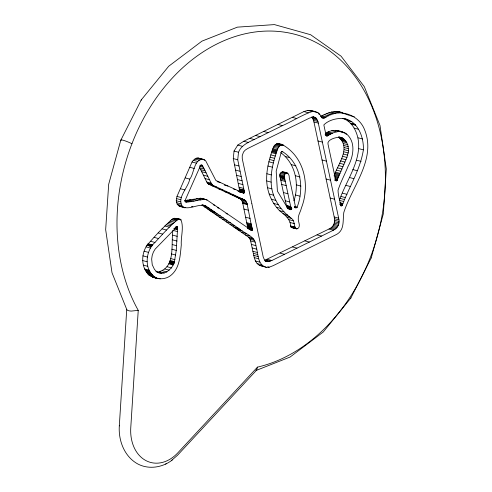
<?xml version="1.0" encoding="UTF-8"?>
<svg xmlns="http://www.w3.org/2000/svg" width="492" height="492" viewBox="0 0 492 492"><rect width="100%" height="100%" fill="white"/><g stroke="black" fill="none" stroke-linecap="round" stroke-linejoin="round"><path stroke-width="0.74" d="M287.137 207.876C284.597 198.485 282.334 187.563 280.286 177.673C276.898 169.918 289.929 170.546 289.228 177.372L295.175 205.348L295.2 207.606L295.692 207.993L297.125 207.169C304.474 188.005 301.067 163.578 282.795 151.831L281.898 151.321L281.381 151.751L276.19 171.142L277.396 191.093L286.885 206.868L290.268 209.764L291.455 209.211L291.756 208.43L290.692 206.56L284.745 178.854C283.909 176.628 284.222 172.901 287.297 173.049M266.695 180.951C266.215 169.795 269.339 159.033 272.851 148.584C274.302 143.461 278.613 142.274 283.207 145.14C304.708 157.735 310.101 185.718 301.473 207.796C300.63 211.781 297.715 215.533 298.281 219.721C298.552 222.366 300.206 225.201 298.736 227.734C297.051 230.108 294.044 227.851 291.934 227.618C291.147 227.458 290.698 226.664 290.643 225.908C290.452 218.854 284.444 214.678 279.53 210.681C271.682 202.845 267.217 191.978 266.695 180.951L271.154 182.138C271.424 196.917 279.973 209.998 291.621 218.479C295.194 220.89 293.226 226.621 296.393 228.798M271.154 182.138C270.729 171.302 273.577 160.773 277.039 150.613C277.734 148.055 279.708 144.242 282.894 144.968M257.482 367.118L177.852 452.806A38.081 29.059 -75.1 0 1 145.835 460.549A38.081 29.059 -75.1 0 1 130.767 427.689L138.24 310.36A171.825 131.13 -75.1 0 1 199.432 54.378A171.825 131.13 -75.1 0 1 382.118 141.345A171.825 131.13 -75.1 0 1 257.482 367.118L256.67 370.058L177.501 455.248L171.56 460.432M177.391 231.541L177.538 227.163L177.034 226.64L155.152 249.1L153.338 252.199L152.176 255.539L151.665 259.13L152.243 264.739L154.494 269.438L156.634 271.602L159.156 272.912L161.677 273.3L164.267 272.943L166.831 271.892L171.468 267.882L174.242 262.833L176.265 250.397L177.391 231.541L172.938 230.354C170.669 244.093 176.364 268.552 157.219 272.113L161.677 273.3M247.925 228.608L242.624 202.544L241.572 199.992L239.561 198.516L208.417 184.063L206.732 181.985L199.801 167.883L204.254 169.063L211.191 183.172L212.87 185.25L244.02 199.703L246.031 201.179L247.082 203.731L252.298 230.041L251.547 230.373L206.751 199.807L200.687 198.227L184.469 200.613M269.075 261.535L264.616 260.348L328.988 229.014C333.717 227.163 335.612 221.634 334.203 216.978L313.939 121.961L312.998 118.953L311.664 116.967L316.116 118.154L317.967 121.512L338.662 218.165C340.07 222.821 338.176 228.343 333.447 230.195L271.873 260.508L267.9 261.664L265.366 261.147M172.255 460.002C162.526 467.646 148.566 469.835 137.489 463.808C124.291 456.404 118.32 440.432 119.31 425.881L119.328 425.543M157.465 278.472C143.805 272.482 144.531 251.597 154.949 242.445C161.782 235.158 168.338 227.562 175.939 221.043C177.2 219.58 179.863 218.688 181.234 220.477C183.867 228.14 180.767 237.009 181.284 244.985C180.152 255.742 179.838 268.792 170.238 275.858C163.781 280.631 153.732 279.222 148.018 274.026C140.884 266.178 141.284 253.589 147.157 245.102C154.353 236.732 161.948 228.552 170.109 221.074C171.622 219.586 173.793 217.532 176.013 218.546C179.715 218.589 185.343 220.945 176.111 218.313M119.31 425.881L126.733 309.413L112.004 272.734L105.663 229.659L108.677 184.303L120.755 140.312M181.757 206.726L179.408 206.314L177.231 204.297L176.247 200.724L176.979 196.419L192.046 162.003L193.276 160.281L196.357 158.203L197.87 157.963L203.762 159.426L205.779 160.964L215.859 180.441L242.205 192.569L244.093 192.938L244.395 192.274L244.032 190.066L237.734 159.777L238.503 152.249C241.123 145.386 247.98 142.471 254.155 139.531C263.583 134.9 273.011 130.275 282.439 125.638C292.463 121.266 301.737 115.017 312.137 111.579C314.929 111.223 317.814 112.053 319.714 114.193C321.959 118.215 322.174 119.937 326.368 116.918C339.788 107.896 359 114.931 364.603 129.79C376.429 158.941 352.377 186.062 343.84 212.347C342.493 220.398 345.175 230.662 335.495 234.973L273.177 265.655L269.204 267.205L266.387 267.334L259.364 265.323L257.144 263.571L255.428 260.981L254.259 257.617L250.637 240.932L250.133 239.303L248.583 237.169L201.984 205.164L206.437 206.351L237.968 227.937C244.069 233.54 255.502 235.834 255.889 245.625C258.374 252.894 257.008 264.948 266.387 267.334M206.437 206.351C199.082 202.538 189.93 210.607 182.686 206.72C176.197 197.901 188.35 187.71 189.74 179.119C194.18 173.904 193.83 158.117 203.762 159.426M293.964 200.841C299.474 183.99 295.563 163.319 280.631 152.582M239.801 191.566L233.276 158.59L234.044 151.062L237.765 145.103L243.78 141.253L303.933 111.561L307.678 110.392L310.938 110.423L315.397 111.61M338.834 176.093L334.376 174.906C338.527 163.455 351.14 147.397 338.527 137.163L342.986 138.35L345.704 140.927L347.77 144.716L348.637 150.847L346.922 157.434L337.229 179.758L336.792 180.502L335.273 180.164L336.774 180.533M343.803 201.535L339.351 200.349C347.137 177.729 367.795 152.674 354.135 128.123C351.559 123.652 347.752 120.011 342.783 118.351C357.641 120.196 363.908 136.702 363.385 149.851C360.372 169.1 349.763 185.97 342.752 203.934C342.235 204.481 341.983 206.628 340.919 206.007C339.929 200.81 338.084 195.588 338.035 190.256C340.642 181.997 344.904 174.285 348.115 166.228C353.453 156.456 355.993 142.379 346.743 134.131C340.728 130.048 332.303 128.959 325.981 133.025L330.439 134.211C334.154 132.108 338.558 130.823 342.795 131.997M371.245 257.888L383.323 213.897L386.312 168.965L379.996 125.46L364.314 86.666L341.067 56.186L310.612 34.723L274.425 24.6L237.384 27.146L201.923 41.15L168.701 66.248L141.302 99.851L120.829 140.165M180.447 219.789L176.081 218.387M141.099 100.257L141.302 99.851M256.67 370.058L255.957 370.519L290.077 357.051L323.299 331.952L350.901 297.943M350.698 298.343L371.171 258.029M176.044 218.473L180.509 219.647M336.829 180.447L335.341 180.054M342.986 138.35C340.15 135.435 326.491 139.138 328.01 144.07L335.784 180.533L336.221 180.915L336.743 180.582M165.57 464.122L166.382 463.618M347.241 119.538C339.689 116.936 329.08 119.507 323.841 124.913L325.981 134.851C326.042 138.012 329.203 134.347 330.439 134.211M342.623 112.742C335.187 109.587 327.395 113.019 320.679 116.296L325.138 117.483M293.097 227.495L291.934 227.618M138.24 310.36L131.346 311.079A8.758 2.786 -8.5 0 1 127.047 309.935L126.733 309.413M204.254 169.063L202.077 165.091L201.511 164.826L200.687 165.214L185.422 199.666L185.435 201.775C192.12 202.581 199.162 199.094 205.994 199.537M152.889 277.291L153.732 277.316M316.116 118.154L313.336 117.028L309.529 118.086L247.777 148.486L245.25 150.091L243.491 152.053L242.218 155.736L242.267 158.756L251.799 203.467M336.331 111.493L340.79 112.674M349.88 115.589L354.338 116.776M334.025 111.604L338.478 112.791M331.405 112.028L335.864 113.215M328.847 112.773L333.305 113.96M326.503 113.695L330.956 114.882M314.29 111.715L318.004 112.705M347.389 120.565L351.848 121.752M324.197 114.691L328.65 115.878M307.678 110.392L312.137 111.579M318.232 113.8L319.714 114.193M350.587 123.209L355.039 124.396M321.916 115.731L326.368 116.918M350.753 123.486L355.212 124.673M350.95 123.769L355.402 124.956M303.933 111.561L308.386 112.748M351.165 124.052L355.618 125.239M321.885 117.354L324.111 117.951M312.887 116.764L314.376 117.164M313.066 116.942L315.298 117.539M354.135 128.123L358.594 129.31M312.377 117.834L316.836 119.021M312.998 118.953L317.451 120.134M313.515 120.325L317.967 121.512M313.939 121.961L318.392 123.148M292.322 117.348L296.774 118.535M335.126 130.312L339.585 131.493M340.938 131.985L345.39 133.172M345.261 133.738L346.743 134.131M331.719 130.675L336.171 131.856M358.078 137.803L362.536 138.984M328.189 131.905L332.641 133.086M326.983 132.502L331.436 133.683M339.093 136.948L341.319 137.545M338.539 136.948L342.254 137.938M325.735 133.762L329.443 134.753M339.111 137.569L343.57 138.756M339.677 138.031L344.136 139.218M325.538 134.482L328.508 135.269M340.224 138.547L344.677 139.734M325.095 134.722L328.066 135.515M340.747 139.119L345.199 140.306M326.153 135.355L327.635 135.755M325.722 135.589L327.211 135.983M341.245 139.746L345.704 140.927M341.725 140.423L346.183 141.61M277.98 124.451L282.439 125.638M342.45 141.628L346.903 142.815M343.311 143.535L347.77 144.716M358.926 148.67L363.385 149.851M343.89 145.515L348.348 146.702M344.179 147.563L348.637 148.744M317.986 140.94L322.444 142.12M344.185 149.666L348.637 150.847M343.902 151.813L348.354 153M263.743 131.45L268.202 132.637M343.324 154.002L347.782 155.189M342.463 156.247L346.922 157.434M356.645 160.208L361.097 161.388M255.594 135.448L260.053 136.635M341.485 158.572L345.944 159.759M277.414 143.633L283.306 145.22M283.669 145.484L277.949 143.646M276.848 143.75L281.307 144.937M340.495 160.896L344.953 162.083M276.27 143.99L280.723 145.171M275.508 144.476L279.966 145.663M249.696 138.344L254.155 139.531M274.696 145.238L279.155 146.425M339.498 163.215L343.957 164.402M273.976 146.198L278.429 147.379M322.045 159.968L326.503 161.155M273.355 147.317L277.808 148.504M338.496 165.527L342.949 166.708M352.807 169.562L357.266 170.749M272.851 148.584L277.303 149.771M243.78 141.253L248.239 142.44M281.313 151.438L282.795 151.831M272.586 149.427L277.039 150.613M272.34 150.195L276.799 151.376M337.487 167.827L341.946 169.008M272.101 150.958L276.553 152.139M271.855 151.714L276.313 152.901M271.566 152.606L276.024 153.793M285.219 156.45L289.677 157.637M336.485 170.109L340.944 171.296M237.765 145.103L242.224 146.284M270.84 154.875L275.299 156.056M335.575 172.182L340.034 173.368M335.181 173.079L339.634 174.266M349.357 177.464L353.816 178.645M334.781 173.99L339.234 175.177M270.133 157.163L274.585 158.35M333.976 175.822L338.428 177.009M291.448 164.654L295.907 165.841M269.456 159.463L273.915 160.65M335.058 177.138L338.029 177.926M234.044 151.062L238.503 152.249M334.658 178.055L337.629 178.842M334.997 179.168L337.229 179.758M334.954 179.273L337.18 179.863M268.841 161.776L273.3 162.963M335.642 179.568L337.131 179.961M335.593 179.66L337.075 180.054M335.538 179.746L337.026 180.146M335.489 179.832L336.971 180.232M335.433 179.918L336.922 180.312M335.144 180.336L336.694 180.656M335.07 180.404L336.553 180.798M334.99 180.459L336.479 180.853M326.11 179.014L330.569 180.201M345.913 185.343L350.372 186.53M267.919 166.013L272.377 167.2M233.276 158.59L237.734 159.777M282.291 171.831L287.734 173.252M284.327 172.544L288.035 173.535M281.67 172.016L286.129 173.196M295.557 175.773L300.015 176.96M280.827 172.544L285.28 173.731M280.157 173.436L284.616 174.623M279.862 174.592L284.321 175.779M279.88 175.521L284.333 176.702M279.966 176.136L284.425 177.323M342.5 193.153L346.952 194.334M280.096 176.769L284.548 177.956M234.444 164.814L238.903 166.001M280.169 177.126L284.628 178.313M280.2 177.249L284.653 178.436M266.849 173.738L271.307 174.918M280.225 177.372L284.683 178.559M280.286 177.673L284.745 178.854M280.563 178.971L285.022 180.158M197.87 157.963L202.329 159.15M202.667 159.482L204.893 160.078M280.84 180.275L285.298 181.462M341.061 196.443L345.513 197.624M196.357 158.203L200.816 159.383M296.436 184.887L300.895 186.074M194.777 158.971L199.235 160.158M235.57 170.091L240.028 171.278M340.206 198.399L344.658 199.58M193.276 160.281L197.735 161.468M281.719 184.42L286.178 185.607M330.163 198.03L334.622 199.217M192.046 162.003L196.505 163.19M200.927 165.078L202.409 165.478M199.807 165.294L202.784 166.081M339.978 202.698L342.949 203.491M236.689 175.33L241.148 176.517M339.781 203.147L342.752 203.934M340.366 203.663L342.592 204.254M199.666 166.29L203.38 167.274M340.193 203.995L342.426 204.586M340.015 204.346L342.241 204.936M339.904 204.549L342.131 205.146M340.532 204.967L342.02 205.361M340.409 205.201L341.897 205.601M200.668 169.666L205.127 170.853M237.599 179.598L242.058 180.785M295.446 194.973L299.905 196.16M267.457 187.704L271.91 188.885M189.801 167.274L194.254 168.461M283.46 192.569L287.912 193.756M201.658 171.696L206.117 172.877M238.417 183.418L242.87 184.605M203.325 175.115L207.784 176.302M269.136 194.014L273.589 195.201M239.229 187.231L243.681 188.418M217.113 181.665L220.09 182.452M205.023 178.559L209.481 179.746M285.219 200.754L289.671 201.941M239.573 188.879L244.032 190.066M224.254 185.084L227.962 186.074M239.665 189.365L244.118 190.552M239.752 189.875L244.204 191.062M239.813 190.244L244.266 191.431M239.856 190.527L244.315 191.708M233.577 189.057L235.803 189.654M206.732 181.985L211.191 183.172M239.905 190.816L244.364 192.003M271.332 199.211L275.791 200.398M239.942 191.087L244.395 192.274M239.899 191.339L244.358 192.52M207.273 182.913L211.732 184.094M237.802 190.988L244.253 192.753M238.712 191.4L240.939 191.991M239.641 191.751L244.093 192.938M334.203 216.978L338.662 218.165M239.549 191.892L243.909 193.042M294.892 206.572L297.125 207.169M207.821 183.565L212.273 184.746M239.592 191.948L243.706 193.061M294.794 206.788L297.02 207.384M208.417 184.063L212.87 185.25M294.64 206.96L296.873 207.55M185.281 177.932L189.74 179.119M208.633 184.192L213.202 185.435M295.206 207.261L296.688 207.655M295.108 207.292L296.596 207.692M294.936 207.353L296.418 207.753M294.714 207.433L296.325 207.784M286.233 205.373L290.692 206.56M211.886 185.724L216.339 186.911M286.405 205.748L290.864 206.929M334.498 218.694L338.951 219.875M286.639 206.117L291.098 207.304M286.854 206.419L291.307 207.606M286.996 206.628L291.448 207.815M287.131 206.843L291.59 208.024M287.248 207.046L291.707 208.233M218.343 188.731L222.796 189.918M273.718 203.46L278.171 204.647M287.303 207.243L291.756 208.43M287.297 207.464L291.756 208.651M287.242 207.685L291.701 208.866M334.609 220.275L339.068 221.462M287.882 208.073L291.596 209.063M287.74 208.221L291.455 209.211M288.355 208.497L291.325 209.291M224.782 191.714L229.235 192.895M288.189 208.577L291.159 209.371M287.912 208.713L290.957 209.469M289.235 209.186L290.717 209.586M334.548 221.732L339 222.919M230.201 194.211L234.659 195.398M232.888 195.453L237.347 196.64M276.449 207.286L280.907 208.473M235.576 196.695L240.028 197.876M334.302 223.073L338.76 224.26M238.183 197.895L242.636 199.082M238.374 197.987L243.214 199.34M239.137 198.319L243.595 199.506M239.561 198.516L244.02 199.703M239.979 198.725L244.438 199.912M240.68 199.155L245.139 200.342M333.883 224.303L338.336 225.49M241.572 199.992L246.031 201.179M279.53 210.681L283.989 211.868M333.281 225.434L337.733 226.621M242.31 201.302L246.763 202.489M242.624 202.544L247.082 203.731M332.494 226.468L336.946 227.648M242.648 202.741L247.107 203.928M242.679 202.938L247.132 204.125M282.949 213.639L287.402 214.826M242.765 203.393L247.224 204.58M331.516 227.402L335.974 228.589M285.28 215.435L289.733 216.615M330.353 228.251L334.806 229.438M180.478 188.756L184.93 189.937M287.168 217.292L291.621 218.479M328.988 229.014L333.447 230.195M288.779 219.592L293.238 220.779M243.934 209.051L248.392 210.232M200.687 198.227L206.751 199.807M201.535 198.35L206.991 199.949M199.795 198.264L204.254 199.451M289.985 222.476L294.444 223.657M196.431 198.75L200.89 199.93M192.981 199.272L197.433 200.459M213.22 204.813L214.703 205.207M290.643 225.908L295.102 227.095M290.723 226.345L295.175 227.532M176.979 196.419L181.431 197.606M189.555 199.813L194.014 201M290.858 226.732L295.317 227.913M291.049 227.052L295.507 228.239M291.295 227.31L297.156 228.798M217.439 207.729L218.922 208.122M291.596 227.501L296.762 228.835M187.397 200.152L191.849 201.339M317.039 234.893L321.497 236.08M185.644 200.428L190.097 201.615M202.569 204.924L204.992 205.539M201.917 204.844L205.742 205.902M176.382 198.577L180.841 199.764M184.623 200.902L188.338 201.892M245.643 217.218L250.096 218.405M185.57 201.683L187.052 202.083M184.912 201.726L186.394 202.12M204.635 206.929L209.094 208.116M225.988 213.602L227.476 213.995M207.261 208.725L211.72 209.912M176.247 200.724L180.705 201.911M209.457 210.238L213.915 211.425M210.318 210.828L214.77 212.015M211.173 211.419L215.631 212.605M191.419 206.339L192.901 206.732M176.56 202.704L181.019 203.885M212.538 212.359L216.997 213.546M246.793 222.685L251.246 223.872M177.231 204.297L181.689 205.484M215.816 214.604L220.268 215.791M247.002 223.651L251.455 224.838M178.233 205.533L182.686 206.72M182.501 206.923L185.472 207.71M179.408 206.314L184.986 207.852M219.088 216.855L223.546 218.036M247.187 224.512L251.646 225.699M247.371 225.385L251.83 226.566M304.88 240.883L309.339 242.07M222.47 219.174L226.923 220.361M247.494 225.957L251.947 227.138M247.581 226.406L252.033 227.587M247.667 226.892L252.125 228.079M247.747 227.322L252.205 228.509M226.295 221.8L230.748 222.987M247.808 227.642L252.261 228.829M247.87 227.999L252.328 229.18M247.931 228.35L252.39 229.536M248.663 228.805L252.378 229.795M248.872 229.186L252.298 230.041M249.924 229.653L252.15 230.25M230.121 224.426L234.573 225.613M250.483 229.985L251.972 230.379M233.509 226.75L237.968 227.937M234.862 227.679L239.315 228.86M236.209 228.595L240.668 229.782M237.907 229.758L242.365 230.939M241.59 232.267L246.043 233.454M292.537 246.959L296.996 248.146M245.293 234.832L249.745 236.019M248.583 237.169L253.036 238.356M174.801 218.27L180.466 219.733M249.438 238.091L253.897 239.272M174.045 218.325L178.504 219.512M173.27 218.583L177.729 219.764M250.133 239.303L254.585 240.49M172.501 219.02L176.96 220.207M171.48 219.862L175.939 221.043M250.637 240.932L255.096 242.119M170.109 221.074L174.562 222.261M168.75 222.304L173.209 223.485M251.43 244.444L255.889 245.625M280.04 253.109L284.499 254.296M167.434 223.522L171.892 224.709M176.038 226.658L177.52 227.058M176.056 226.769L177.538 227.163M176.056 226.886L177.544 227.279M176.044 227.279L177.532 227.679M166.167 224.721L170.619 225.902M175.287 227.482L177.514 228.073M252.193 247.962L256.652 249.149M175.275 227.882L177.501 228.472M174.519 228.079L177.489 228.872M174.5 228.479L177.477 229.266M164.851 225.976L169.303 227.156M173.744 228.675L177.458 229.666M252.9 251.295L257.353 252.482M162.053 228.848L166.511 230.028M253.331 253.343L257.79 254.53M253.774 255.41L258.232 256.596M267.414 259.321L271.873 260.508M172.753 235.145L177.212 236.332M265.938 259.96L270.391 261.147M254.259 257.617L258.712 258.804M264.924 260.877L267.9 261.664M158.209 232.937L162.667 234.124M255.428 260.981L259.881 262.162M172.532 239.875L176.991 241.062M257.144 263.571L261.603 264.757M267.722 266.812L269.204 267.205M154.094 237.365L158.553 238.552M259.364 265.323L263.823 266.51M172.231 244.555L176.683 245.742M150.49 241.264L154.949 242.445M171.813 249.21L176.265 250.397M148.172 243.743L152.631 244.924M147.895 244.038L152.348 245.225M147.748 244.216L152.2 245.403M147.612 244.401L152.071 245.588M147.495 244.592L151.948 245.779M147.385 244.788L151.844 245.969M147.305 244.918L151.757 246.105M147.231 245.01L151.684 246.197M147.157 245.102L151.61 246.289M147.083 245.2L151.542 246.387M147.01 245.305L151.468 246.486M146.038 246.855L150.49 248.042M171.247 253.854L175.699 255.04M144.07 251.209L148.529 252.396M170.49 258.497L174.949 259.684M170.109 260.452L174.568 261.639M169.955 261.055L174.414 262.242M169.783 261.646L174.242 262.833M169.586 262.224L174.045 263.411M169.371 262.783L173.824 263.97M142.932 255.852L147.391 257.039M169.131 263.318L173.59 264.505M168.879 263.829L173.338 265.01M167.009 266.695L171.468 267.882M142.655 260.563L147.114 261.75M164.808 269.001L169.266 270.188M143.258 265.114L147.711 266.295M162.372 270.705L166.831 271.892M159.814 271.756L164.267 272.943M155.847 271.676L157.329 272.076M144.599 268.952L149.058 270.139M157.674 272.513L159.156 272.912M145.048 269.807L149.506 270.987M145.552 270.625L150.005 271.812M146.087 271.418L150.54 272.605M146.641 272.187L151.099 273.374M147.206 272.943L151.665 274.13M147.508 273.343L151.966 274.53M147.766 273.687L152.219 274.868M148.018 274.026L152.477 275.212M148.27 274.376L152.729 275.563M148.523 274.727L152.975 275.914M148.768 274.954L153.221 276.141M149.543 275.397L153.996 276.584M150.687 276.049L155.146 277.23M158.018 278.257L160.244 278.853M151.85 276.707L156.308 277.894M153.449 277.279L158.19 278.503M152.68 277.18L157.766 278.46M278.866 144.045L283.33 145.238M338.164 111.555L349.191 115.349M266.855 261.541L264.382 259.659L263.232 257.052L251.824 203.571M310.938 110.423L313.545 111.518M338.336 130.81L340.286 131.69M282.845 171.862L283.583 172.348M121.044 140.503A9.01 1.144 23.6 0 1 123.615 140.38A9.01 1.144 23.6 0 1 131.954 143.719"/></g></svg>
